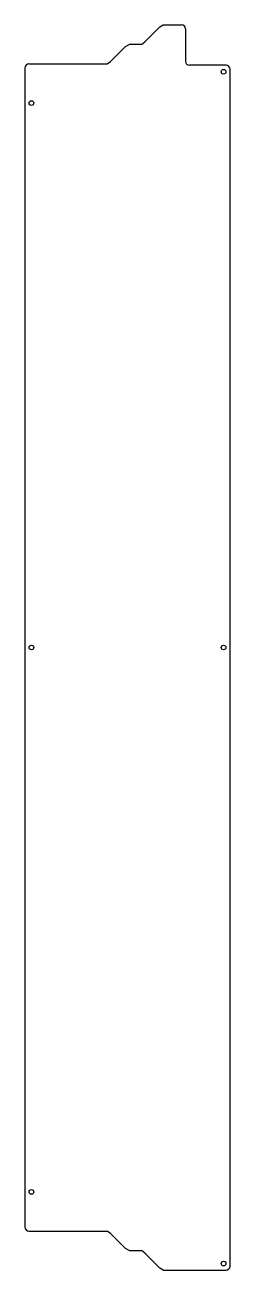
# Model space of a CAD drawing. Header units: millimetres. Extents: x 86 to 243, y -370 to 586.
import ezdxf

# ---------------------------------------------------------------- set-up
doc = ezdxf.new("R2010")
doc.units = ezdxf.units.MM

msp = doc.modelspace()

# ---------------------------------------------------------------- linework, layer by layer
at = {"color": 7, "linetype": 'Continuous', "lineweight": 25}
for p, q in [((178.09, 572.95), (189.59, 584.45)), ((189.59, 584.45), (192.22, 585.95)), ((192.22, 585.95), (206.22, 585.95)), ((209.22, 582.95), (209.22, 557.95)), ((151.83, 557.95), (163.33, 569.45)), ((163.33, 569.45), (165.96, 570.95)), ((175.46, 570.95), (165.96, 570.95)), ((175.46, 570.95), (178.09, 572.95)), ((89.2, 555.95), (149.2, 555.95)), ((149.2, 555.95), (151.83, 557.95)), ((240.36, 554.95), (212.22, 554.95)), ((86.2, 552.95), (86.2, -337.05)), ((243.36, -367.05), (243.36, 551.95)), ((89.2, -340.05), (149.2, -340.05)), ((151.83, -342.05), (149.2, -340.05)), ((163.33, -353.55), (151.83, -342.05)), ((165.96, -355.05), (163.33, -353.55)), ((165.96, -355.05), (175.46, -355.05)), ((178.09, -357.05), (175.46, -355.05)), ((189.59, -368.55), (178.09, -357.05)), ((192.22, -370.05), (189.59, -368.55)), ((192.22, -370.05), (240.36, -370.05))]:
    msp.add_line(p, q, dxfattribs=at)
for centre in [(238.36, 549.95), (91.2, 525.95), (91.2, 107.95), (238.36, 107.95), (91.2, -310.05), (238.36, -365.05)]:
    msp.add_circle(centre, 1.8, dxfattribs=at)
for centre, start, end in [((206.22, 582.95), 0, 90), ((89.2, 552.95), 90, 180), ((212.22, 557.95), 180, 270), ((240.36, 551.95), 0, 90), ((89.2, -337.05), 180, 270), ((240.36, -367.05), 270, 0)]:
    msp.add_arc(centre, 3, start, end, dxfattribs=at)

doc.saveas('drawing.dxf')
